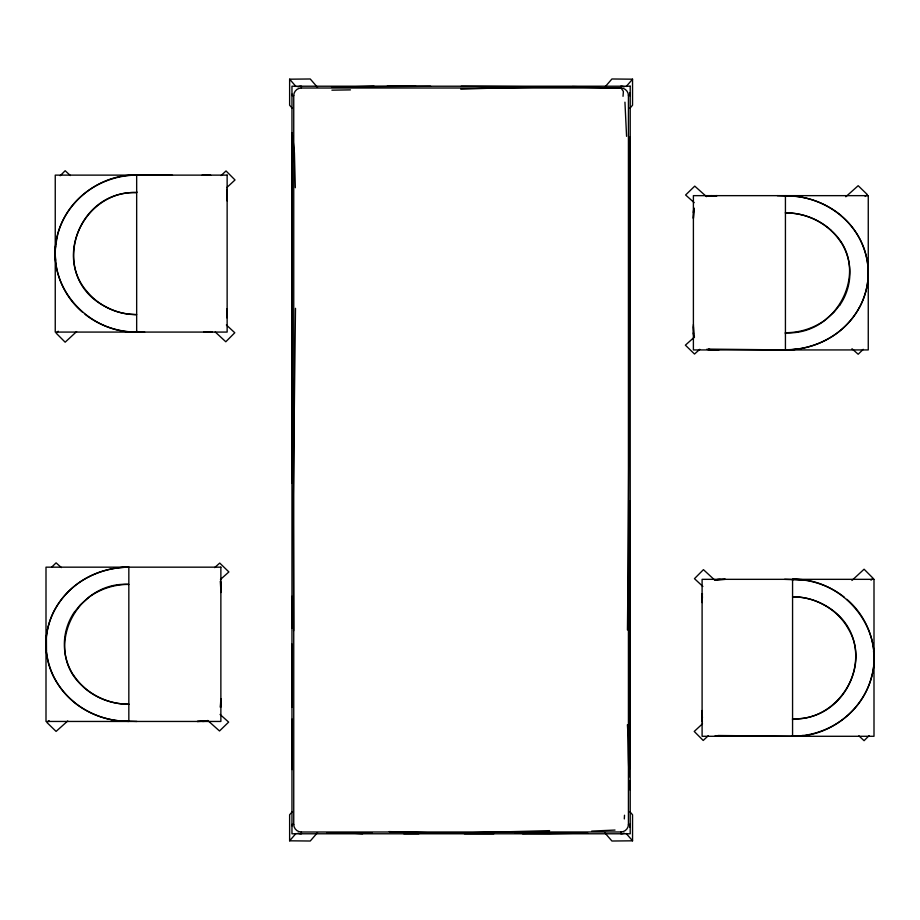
<?xml version="1.0" encoding="UTF-8"?>
<svg xmlns="http://www.w3.org/2000/svg" width="920" height="920" viewBox="0 0 920 920"><rect width="100%" height="100%" fill="white"/><g stroke="black" fill="none" stroke-linecap="round" stroke-linejoin="round"><path stroke-width="1.38" d="M136.666 330.981L136.666 332.074C118.139 332.097 99.636 325.818 85.077 314.318M136.666 192.567C74.589 190.233 47.84 277.414 105.558 306.693A63.618 63.618 0 0 0 128.57 314.077L136.666 314.64C118.243 314.709 99.877 306.578 87.883 292.525C52.9 254.334 86.146 190.29 136.666 192.567L136.666 191.475M292.1 483.138L292.065 132.618M291.973 628.21L291.973 596.321M291.985 356.466L291.985 340.446M630.2 565.501L629.74 768.74M785.427 333.868L785.427 332.787C838.66 335.984 872.793 266.328 830.725 230.126M785.427 196.719L785.427 195.649L796.133 196.374A85.249 85.249 0 0 1 826.171 205.723C840.684 213.394 852.943 225.4 860.43 240.051A72.806 72.806 0 0 1 859.441 307.556M792.568 719.934L792.568 718.842C837.338 721.383 871.665 667.736 848.481 629.13C837.614 609.144 815.189 596.585 792.568 596.781L800.664 597.344A63.618 63.618 0 0 1 823.687 604.716C882.096 635.317 854.036 720.774 792.568 718.842M792.568 580.428L792.568 579.335C811.106 579.312 829.61 585.591 844.157 597.091M292.1 183.172L292.031 200.663M629.74 753.284L629.786 740.462M629.74 329.303L629.74 196.592M627.44 629.993C629.222 467.693 629.154 305.371 629.728 143.071M295.492 308.327L293.238 500.457L293.63 630.867M55.637 246.111C52.98 270.756 63.526 296.033 82.328 312.041M873.609 665.298C876.265 640.654 865.708 615.376 846.918 599.369M46.402 636.95L46.471 650.831M227.136 308.832L226.837 317.768A16.985 16.985 0 0 0 227.148 314.64M220.869 698.602L220.57 707.388A16.042 16.042 0 0 0 220.869 704.306M693.393 218.5L693.692 209.714M702.098 602.588L702.397 593.641M868.031 275.091L868.204 270.02M292.1 719.164L292.111 769.58M624.312 818.926L624.507 815.235M226.78 314.766L227.136 309.269M702.098 602.14L702.454 596.643M220.328 707.135L220.869 699.039M693.393 218.063L694.025 208.621M623.024 96.324L623.392 91.494L621.207 88.17L618.585 87.837M54.866 609.581C62.479 595.528 74.589 584.085 88.768 576.794M859.383 307.522C851.782 321.586 839.672 333.017 825.493 340.308M74.531 612.019L80.316 604.842L89.585 596.735A67.447 67.447 0 0 1 128.834 584.395C75.59 581.003 41.48 650.842 83.536 686.975M839.73 305.084L833.945 312.271L824.676 320.378A67.447 67.447 0 0 1 785.427 332.706M604.658 87.354L611.926 78.982L632.546 79.189L632.546 105.213L629.82 108.353M626.186 86.526L632.546 79.189M292.353 811.647L289.627 814.786L289.627 840.811L310.247 841.018L317.515 832.646M289.627 840.811L295.987 833.474M60.168 175.743L65.159 170.729L70.368 175.547M869.078 735.667L864.087 740.681L858.877 735.862M52.026 566.8L56.085 562.856L61.387 567.594M863.247 349.324L858.176 354.246L851.989 348.726M221.041 175.57L226.032 170.947L235.014 179.964L226.722 187.645M58.259 331.246L56.166 333.166L65.159 342.194L76.613 331.591M851.931 580.462L864.087 569.216L873.068 578.243L870.987 580.163M702.523 723.764L694.232 731.446L703.213 740.462L708.388 735.655M214.659 567.617L219.742 563.074L228.884 571.941L220.443 579.485M49.07 720.636L46.943 722.533L56.085 731.4L67.746 720.981M845.813 196.765L858.176 185.702L867.318 194.568L865.191 196.466M694.519 336.996L685.377 345.172L694.519 354.039L699.786 349.324M615.02 830.058L591.686 831.116M347.266 86.894L374.084 86.238M792.58 736.161A82.823 82.823 0 0 0 803.344 735.529L792.568 736.287C817.604 736.218 842.363 724.615 857.785 704.777A76.82 76.82 0 0 0 871.539 676.867C885.626 628.21 842.076 577.564 792.568 579.335L792.568 736.287L717.968 735.505M204.183 332.074L210.829 331.637M715.76 579.945L725.052 579.335M707.284 196.248L716.737 195.649M54.82 609.546A72.806 72.806 0 0 0 53.751 677.097C61.433 691.633 73.508 703.742 88.09 711.39A85.249 85.249 0 0 0 118.128 720.728L128.834 721.452L128.834 567.168C110.664 567.341 92.609 572.953 77.809 583.556A79.189 79.189 0 0 0 56.522 606.706A74.129 74.129 0 0 0 46.54 635.559C43.527 660.376 54.291 685.986 73.554 701.764M197.524 721.452L206.977 720.855M567.766 833.083L522.525 833.761M135.044 175.271L137.827 175.122M791.418 736.287L802.516 735.678M784.254 349.933L795.535 349.335M549.596 830.645L449.397 833.313L389.286 831.611M460.782 89.217C514.245 87.17 568.376 86.273 621.552 88.274M587.707 833.071L549.792 833.692L515.315 833.094M331.534 86.905L430.548 86.273M203.837 332.074L211.968 331.809M717.266 579.6L725.408 579.335M708.825 195.902L717.106 195.649M197.156 721.452L205.436 721.199M331.913 90.16L350.451 89.884M792.568 736.287C837.257 737.771 879.048 696.474 873.54 651.176M372.036 833.071L326.841 833.071M292.353 108.353L289.627 105.213L289.627 79.189L310.247 78.982L317.515 87.354M629.82 811.647L632.546 814.786L632.546 840.811L611.926 841.018L604.658 832.646M403.799 833.75L418.933 833.727M292.089 94.162A9.373 9.373 0 0 0 291.985 95.565L293.744 95.565A7.567 7.567 0 0 1 301.358 88.021L620.816 87.986A7.567 7.567 0 0 1 628.429 95.565L630.2 95.565A9.373 9.373 0 0 0 629.763 92.805M629.763 827.195A9.373 9.373 0 0 0 630.177 824.435L628.429 824.435A7.567 7.567 0 0 1 620.816 831.979L301.358 832.013A7.567 7.567 0 0 1 293.744 824.435L291.973 824.435A9.373 9.373 0 0 0 292.089 825.838M387.182 86.25L415.759 86.273M464.335 833.738L493.833 833.761M461.207 86.284L564.765 86.951M172.488 175.26L136.666 175.122C91.988 173.638 50.186 214.935 55.706 260.233M777.308 195.649L795.605 196.374M144.647 332.074L131.112 331.683M784.599 579.335L802.401 580.06M136.953 721.452L119.922 720.82M572.263 86.572L590.651 86.963M202.112 175.122L209.933 175.202M718.842 349.933L710.895 349.853L708.273 348.956M719.302 736.207L727.122 736.287M351.313 833.094L362.618 833.773M785.427 212.796C807.15 212.853 828.736 223.617 840.696 241.96M128.834 704.306C107.111 704.26 85.525 693.496 73.566 675.154M708.986 349.117L785.427 349.933C803.597 349.772 821.652 344.149 836.452 333.546A79.189 79.189 0 0 0 857.739 310.397A74.14 74.14 0 0 0 867.721 281.543C870.734 256.726 859.97 231.115 840.707 215.337M706.514 196.65L694.749 186.127L685.607 194.982L694.174 202.641M220.087 714.46L228.643 722.119L219.512 730.974L207.736 720.452M715.012 580.359L703.443 569.653L694.462 578.657L702.869 586.454M226.377 324.967L234.784 332.752L225.802 341.768L215.291 332.028M289.627 79.189L295.987 86.526M626.186 833.474L632.546 840.811M629.303 776.779C627.854 759.506 628.682 742.095 627.394 724.776M292.652 135.953L294.411 152.881L295.32 187.703M693.393 326.715L694.025 336.973M624.944 102.177L626.577 136.332M220.317 581.417L220.869 590.398M702.098 712.667L702.408 717.876M226.757 192.222L227.136 198.743M629.751 780.931L630.016 789.9M702.098 710.516L702.213 720.084M693.393 324.599L693.507 334.006M227.021 191.325L227.136 200.893M220.754 583.096L220.869 592.503M629.74 700.833L629.832 724.902M629.751 501.124L630.154 646.07M630.085 136.873L630.119 147.464M291.962 404.512L291.973 420.509M292.042 707.1L291.985 644.103M785.427 195.649L785.427 349.933A87.596 87.596 0 0 0 825.505 340.342M628.429 95.565L628.429 824.435M620.816 87.986L620.816 86.227A9.373 9.373 0 0 1 624.231 86.837M620.816 832.013L620.816 833.773A9.373 9.373 0 0 0 624.231 833.163M301.358 87.986L301.358 86.227A9.373 9.373 0 0 0 297.93 86.837M301.358 832.013L301.358 833.773A9.373 9.373 0 0 1 297.93 833.163M293.744 95.565L293.744 824.435M715.219 580.014A18.584 18.584 0 0 1 720.199 579.347M702.098 596.781A16.985 16.985 0 0 1 702.397 593.607M702.397 722.016A16.985 16.985 0 0 1 702.098 718.842M720.199 736.276A18.584 18.584 0 0 1 715.219 735.609M128.834 721.28A86.192 86.192 0 0 1 73.474 701.868M128.834 704.145A66.792 66.792 0 0 1 83.444 687.079M88.757 576.771A87.596 87.596 0 0 1 128.834 567.214M73.45 675.245A57.005 57.005 0 0 1 74.451 611.961M207.529 720.797A19.607 19.607 0 0 1 202.469 721.452M220.558 581.198A16.042 16.042 0 0 1 220.869 584.315M132.652 175.329A82.823 82.823 0 0 1 136.666 175.248M212.336 331.786A18.584 18.584 0 0 1 209.047 332.062M226.837 189.393A16.985 16.985 0 0 1 227.148 192.567M209.047 175.133A18.584 18.584 0 0 1 210.668 175.202M785.427 195.822A86.192 86.192 0 0 1 840.788 215.245M785.427 212.957A66.792 66.792 0 0 1 830.817 230.034M840.799 241.868A57.005 57.005 0 0 1 839.81 305.141M706.732 196.316A19.607 19.607 0 0 1 711.793 195.649M693.393 212.796A16.042 16.042 0 0 1 694.106 208.081M694.106 337.513A16.042 16.042 0 0 1 693.393 332.787M711.793 349.933A19.607 19.607 0 0 1 706.732 349.278M55.775 244.697C49.312 290.789 91.034 333.327 136.666 332.074L136.666 175.122C111.642 175.191 86.871 186.794 71.461 206.632A76.831 76.831 0 0 0 57.695 234.542L55.775 244.697M630.211 86.215L291.962 86.215L291.962 833.784L630.211 833.784L630.211 86.215M227.136 175.122L55.246 175.122L55.246 332.074L227.136 332.074L227.136 175.122M868.261 195.649L693.393 195.649L693.393 349.933L868.261 349.933L868.261 195.649M220.869 567.168L46 567.168L46 721.452L220.869 721.452L220.869 567.168M874 579.335L702.098 579.335L702.098 736.287L874 736.287L874 579.335"/></g></svg>
